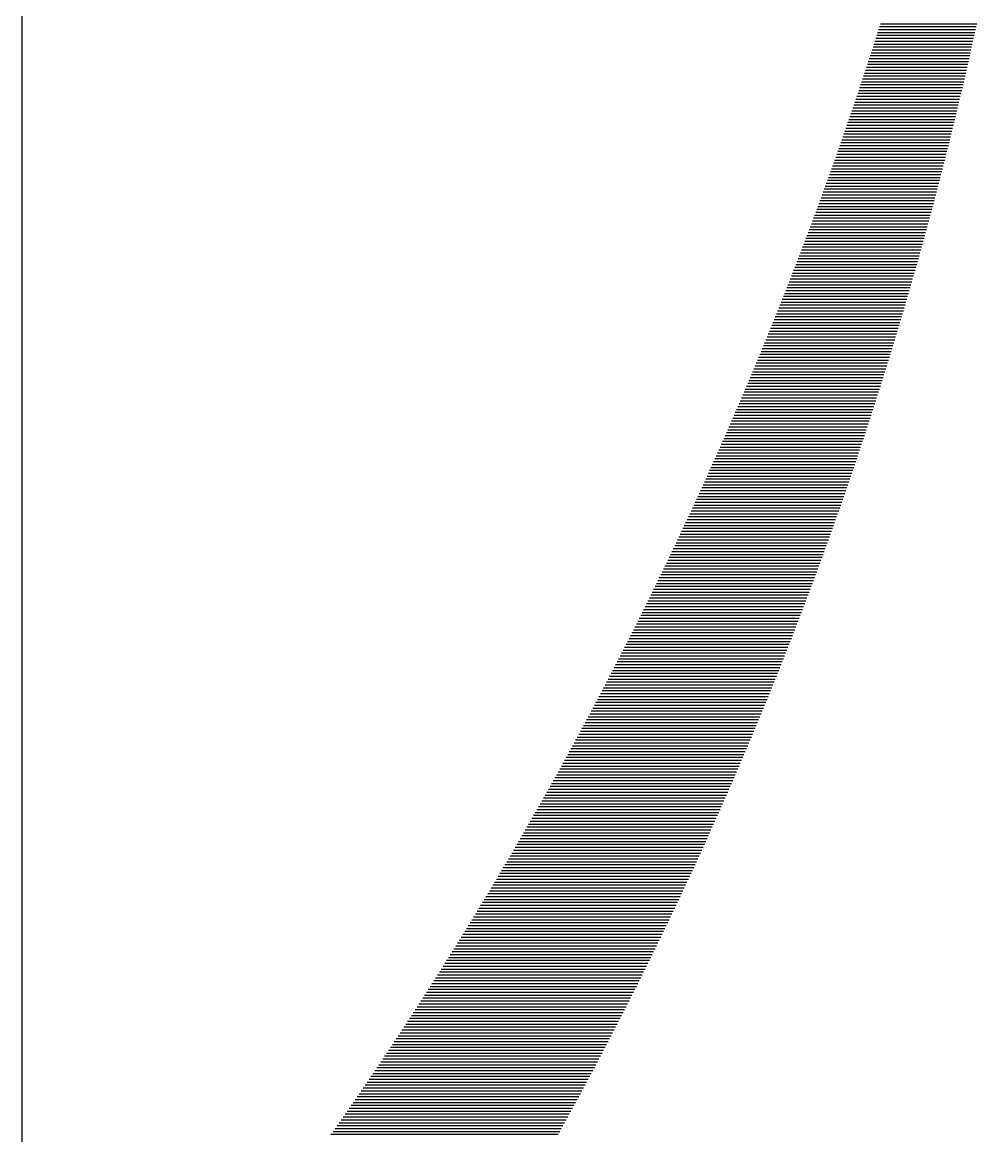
# Model space of a CAD drawing. Extents: x 271 to 16033, y -55852 to 2525.
# Drawn here: x 15991.258 to 15993.316, y -55740.279 to -55737.879 of the extents above; entities that cross this region are included whole.
import ezdxf

# ---------------------------------------------------------------- set-up
doc = ezdxf.new("R2010")
doc.units = 0
doc.header["$MEASUREMENT"] = 0
doc.layers.add('1501-KIR-BETON', color=30, linetype='Continuous')
doc.layers.add('CONT', color=8, linetype='Continuous')

msp = doc.modelspace()

# ---------------------------------------------------------------- linework, layer by layer
at = {"layer": '1501-KIR-BETON', "color": 250, "linetype": 'Continuous', "ltscale": 0.000651042}
for p, q in [((15993.10847, -55737.88245, 1172.19571), (15993.31612, -55737.88245, 1172.19571)), ((15993.10052, -55737.90745, 1172.19571), (15993.31065, -55737.90745, 1172.19571)), ((15993.10252, -55737.9012, 1172.19571), (15993.31203, -55737.9012, 1172.19571)), ((15993.10451, -55737.89495, 1172.19571), (15993.31339, -55737.89495, 1172.19571)), ((15993.10649, -55737.8887, 1172.19571), (15993.31476, -55737.8887, 1172.19571)), ((15993.09249, -55737.93245, 1172.19571), (15993.30511, -55737.93245, 1172.19571)), ((15993.0945, -55737.9262, 1172.19571), (15993.3065, -55737.9262, 1172.19571)), ((15993.09652, -55737.91995, 1172.19571), (15993.30789, -55737.91995, 1172.19571)), ((15993.09852, -55737.9137, 1172.19571), (15993.30927, -55737.9137, 1172.19571)), ((15993.08437, -55737.95745, 1172.19571), (15993.29949, -55737.95745, 1172.19571)), ((15993.08641, -55737.9512, 1172.19571), (15993.3009, -55737.9512, 1172.19571)), ((15993.08844, -55737.94495, 1172.19571), (15993.30231, -55737.94495, 1172.19571)), ((15993.09047, -55737.9387, 1172.19571), (15993.30371, -55737.9387, 1172.19571)), ((15993.07617, -55737.98245, 1172.19571), (15993.2938, -55737.98245, 1172.19571)), ((15993.07823, -55737.9762, 1172.19571), (15993.29523, -55737.9762, 1172.19571)), ((15993.08028, -55737.96995, 1172.19571), (15993.29665, -55737.96995, 1172.19571)), ((15993.08233, -55737.9637, 1172.19571), (15993.29808, -55737.9637, 1172.19571)), ((15993.06789, -55738.00745, 1172.19571), (15993.28802, -55738.00745, 1172.19571)), ((15993.06997, -55738.0012, 1172.19571), (15993.28947, -55738.0012, 1172.19571)), ((15993.07204, -55737.99495, 1172.19571), (15993.29092, -55737.99495, 1172.19571)), ((15993.07411, -55737.9887, 1172.19571), (15993.29236, -55737.9887, 1172.19571)), ((15993.06162, -55738.0262, 1172.19571), (15993.28364, -55738.0262, 1172.19571)), ((15993.06371, -55738.01995, 1172.19571), (15993.28511, -55738.01995, 1172.19571)), ((15993.0658, -55738.0137, 1172.19571), (15993.28657, -55738.0137, 1172.19571)), ((15993.05319, -55738.0512, 1172.19571), (15993.27774, -55738.0512, 1172.19571)), ((15993.0553, -55738.04495, 1172.19571), (15993.27922, -55738.04495, 1172.19571)), ((15993.05741, -55738.0387, 1172.19571), (15993.2807, -55738.0387, 1172.19571)), ((15993.05952, -55738.03245, 1172.19571), (15993.28217, -55738.03245, 1172.19571)), ((15993.04468, -55738.0762, 1172.19571), (15993.27175, -55738.0762, 1172.19571)), ((15993.04681, -55738.06995, 1172.19571), (15993.27325, -55738.06995, 1172.19571)), ((15993.04894, -55738.0637, 1172.19571), (15993.27475, -55738.0637, 1172.19571)), ((15993.05107, -55738.05745, 1172.19571), (15993.27625, -55738.05745, 1172.19571)), ((15993.03608, -55738.1012, 1172.19571), (15993.26569, -55738.1012, 1172.19571)), ((15993.03823, -55738.09495, 1172.19571), (15993.26721, -55738.09495, 1172.19571)), ((15993.04039, -55738.0887, 1172.19571), (15993.26873, -55738.0887, 1172.19571)), ((15993.04253, -55738.08245, 1172.19571), (15993.27024, -55738.08245, 1172.19571)), ((15993.02739, -55738.1262, 1172.19571), (15993.25954, -55738.1262, 1172.19571)), ((15993.02957, -55738.11995, 1172.19571), (15993.26109, -55738.11995, 1172.19571)), ((15993.03175, -55738.1137, 1172.19571), (15993.26263, -55738.1137, 1172.19571)), ((15993.03391, -55738.10745, 1172.19571), (15993.26416, -55738.10745, 1172.19571)), ((15993.01863, -55738.1512, 1172.19571), (15993.25332, -55738.1512, 1172.19571)), ((15993.02083, -55738.14495, 1172.19571), (15993.25489, -55738.14495, 1172.19571)), ((15993.02302, -55738.1387, 1172.19571), (15993.25644, -55738.1387, 1172.19571)), ((15993.02521, -55738.13245, 1172.19571), (15993.258, -55738.13245, 1172.19571)), ((15993.012, -55738.16995, 1172.19571), (15993.24861, -55738.16995, 1172.19571)), ((15993.01421, -55738.1637, 1172.19571), (15993.25019, -55738.1637, 1172.19571)), ((15993.01642, -55738.15745, 1172.19571), (15993.25176, -55738.15745, 1172.19571)), ((15993.00308, -55738.19495, 1172.19571), (15993.24225, -55738.19495, 1172.19571)), ((15993.00532, -55738.1887, 1172.19571), (15993.24385, -55738.1887, 1172.19571)), ((15993.00755, -55738.18245, 1172.19571), (15993.24544, -55738.18245, 1172.19571)), ((15993.00977, -55738.1762, 1172.19571), (15993.24703, -55738.1762, 1172.19571)), ((15992.99408, -55738.21995, 1172.19571), (15993.23582, -55738.21995, 1172.19571)), ((15992.99634, -55738.2137, 1172.19571), (15993.23743, -55738.2137, 1172.19571)), ((15992.99859, -55738.20745, 1172.19571), (15993.23904, -55738.20745, 1172.19571)), ((15993.00084, -55738.2012, 1172.19571), (15993.24065, -55738.2012, 1172.19571)), ((15992.98499, -55738.24495, 1172.19571), (15993.2293, -55738.24495, 1172.19571)), ((15992.98727, -55738.2387, 1172.19571), (15993.23094, -55738.2387, 1172.19571)), ((15992.98954, -55738.23245, 1172.19571), (15993.23257, -55738.23245, 1172.19571)), ((15992.99181, -55738.2262, 1172.19571), (15993.2342, -55738.2262, 1172.19571)), ((15992.97582, -55738.26995, 1172.19571), (15993.22271, -55738.26995, 1172.19571)), ((15992.97812, -55738.2637, 1172.19571), (15993.22436, -55738.2637, 1172.19571)), ((15992.98041, -55738.25745, 1172.19571), (15993.22602, -55738.25745, 1172.19571)), ((15992.9827, -55738.2512, 1172.19571), (15993.22766, -55738.2512, 1172.19571)), ((15992.96656, -55738.29495, 1172.19571), (15993.21604, -55738.29495, 1172.19571)), ((15992.96888, -55738.2887, 1172.19571), (15993.21771, -55738.2887, 1172.19571)), ((15992.9712, -55738.28245, 1172.19571), (15993.21938, -55738.28245, 1172.19571)), ((15992.97351, -55738.2762, 1172.19571), (15993.22105, -55738.2762, 1172.19571)), ((15992.95721, -55738.31995, 1172.19571), (15993.20928, -55738.31995, 1172.19571)), ((15992.95955, -55738.3137, 1172.19571), (15993.21098, -55738.3137, 1172.19571)), ((15992.96189, -55738.30745, 1172.19571), (15993.21267, -55738.30745, 1172.19571)), ((15992.96423, -55738.3012, 1172.19571), (15993.21436, -55738.3012, 1172.19571)), ((15992.95014, -55738.3387, 1172.19571), (15993.20417, -55738.3387, 1172.19571)), ((15992.9525, -55738.33245, 1172.19571), (15993.20588, -55738.33245, 1172.19571)), ((15992.95486, -55738.3262, 1172.19571), (15993.20758, -55738.3262, 1172.19571)), ((15992.94064, -55738.3637, 1172.19571), (15993.19728, -55738.3637, 1172.19571)), ((15992.94302, -55738.35745, 1172.19571), (15993.19901, -55738.35745, 1172.19571)), ((15992.9454, -55738.3512, 1172.19571), (15993.20073, -55738.3512, 1172.19571)), ((15992.94777, -55738.34495, 1172.19571), (15993.20245, -55738.34495, 1172.19571)), ((15992.93105, -55738.3887, 1172.19571), (15993.19031, -55738.3887, 1172.19571)), ((15992.93346, -55738.38245, 1172.19571), (15993.19206, -55738.38245, 1172.19571)), ((15992.93586, -55738.3762, 1172.19571), (15993.1938, -55738.3762, 1172.19571)), ((15992.93825, -55738.36995, 1172.19571), (15993.19554, -55738.36995, 1172.19571)), ((15992.92138, -55738.4137, 1172.19571), (15993.18326, -55738.4137, 1172.19571)), ((15992.92381, -55738.40745, 1172.19571), (15993.18503, -55738.40745, 1172.19571)), ((15992.92623, -55738.4012, 1172.19571), (15993.18679, -55738.4012, 1172.19571)), ((15992.92864, -55738.39495, 1172.19571), (15993.18855, -55738.39495, 1172.19571)), ((15992.91162, -55738.4387, 1172.19571), (15993.17612, -55738.4387, 1172.19571)), ((15992.91407, -55738.43245, 1172.19571), (15993.17792, -55738.43245, 1172.19571)), ((15992.91651, -55738.4262, 1172.19571), (15993.1797, -55738.4262, 1172.19571)), ((15992.91895, -55738.41995, 1172.19571), (15993.18148, -55738.41995, 1172.19571)), ((15992.90177, -55738.4637, 1172.19571), (15993.16891, -55738.4637, 1172.19571)), ((15992.90424, -55738.45745, 1172.19571), (15993.17072, -55738.45745, 1172.19571)), ((15992.9067, -55738.4512, 1172.19571), (15993.17253, -55738.4512, 1172.19571)), ((15992.90916, -55738.44495, 1172.19571), (15993.17433, -55738.44495, 1172.19571)), ((15992.89432, -55738.48245, 1172.19571), (15993.16345, -55738.48245, 1172.19571)), ((15992.89681, -55738.4762, 1172.19571), (15993.16528, -55738.4762, 1172.19571)), ((15992.89929, -55738.46995, 1172.19571), (15993.1671, -55738.46995, 1172.19571)), ((15992.88431, -55738.50745, 1172.19571), (15993.1561, -55738.50745, 1172.19571)), ((15992.88682, -55738.5012, 1172.19571), (15993.15794, -55738.5012, 1172.19571)), ((15992.88933, -55738.49495, 1172.19571), (15993.15978, -55738.49495, 1172.19571)), ((15992.89183, -55738.4887, 1172.19571), (15993.16162, -55738.4887, 1172.19571)), ((15992.87422, -55738.53245, 1172.19571), (15993.14866, -55738.53245, 1172.19571)), ((15992.87675, -55738.5262, 1172.19571), (15993.15053, -55738.5262, 1172.19571)), ((15992.87928, -55738.51995, 1172.19571), (15993.15239, -55738.51995, 1172.19571)), ((15992.8818, -55738.5137, 1172.19571), (15993.15425, -55738.5137, 1172.19571)), ((15992.86403, -55738.55745, 1172.19571), (15993.14115, -55738.55745, 1172.19571)), ((15992.86659, -55738.5512, 1172.19571), (15993.14304, -55738.5512, 1172.19571)), ((15992.86913, -55738.54495, 1172.19571), (15993.14492, -55738.54495, 1172.19571)), ((15992.87168, -55738.5387, 1172.19571), (15993.14679, -55738.5387, 1172.19571)), ((15992.85375, -55738.58245, 1172.19571), (15993.13355, -55738.58245, 1172.19571)), ((15992.85633, -55738.5762, 1172.19571), (15993.13546, -55738.5762, 1172.19571)), ((15992.8589, -55738.56995, 1172.19571), (15993.13736, -55738.56995, 1172.19571)), ((15992.86147, -55738.5637, 1172.19571), (15993.13926, -55738.5637, 1172.19571)), ((15992.84339, -55738.60745, 1172.19571), (15993.12587, -55738.60745, 1172.19571)), ((15992.84599, -55738.6012, 1172.19571), (15993.1278, -55738.6012, 1172.19571)), ((15992.84858, -55738.59495, 1172.19571), (15993.12972, -55738.59495, 1172.19571)), ((15992.85117, -55738.5887, 1172.19571), (15993.13164, -55738.5887, 1172.19571)), ((15992.83555, -55738.6262, 1172.19571), (15993.12006, -55738.6262, 1172.19571)), ((15992.83817, -55738.61995, 1172.19571), (15993.122, -55738.61995, 1172.19571)), ((15992.84078, -55738.6137, 1172.19571), (15993.12394, -55738.6137, 1172.19571)), ((15992.82503, -55738.6512, 1172.19571), (15993.11224, -55738.6512, 1172.19571)), ((15992.82767, -55738.64495, 1172.19571), (15993.1142, -55738.64495, 1172.19571)), ((15992.8303, -55738.6387, 1172.19571), (15993.11616, -55738.6387, 1172.19571)), ((15992.83293, -55738.63245, 1172.19571), (15993.11811, -55738.63245, 1172.19571)), ((15992.81441, -55738.6762, 1172.19571), (15993.10433, -55738.6762, 1172.19571)), ((15992.81708, -55738.66995, 1172.19571), (15993.10632, -55738.66995, 1172.19571)), ((15992.81973, -55738.6637, 1172.19571), (15993.1083, -55738.6637, 1172.19571)), ((15992.82238, -55738.65745, 1172.19571), (15993.11027, -55738.65745, 1172.19571)), ((15992.8037, -55738.7012, 1172.19571), (15993.09635, -55738.7012, 1172.19571)), ((15992.80639, -55738.69495, 1172.19571), (15993.09835, -55738.69495, 1172.19571)), ((15992.80907, -55738.6887, 1172.19571), (15993.10035, -55738.6887, 1172.19571)), ((15992.81174, -55738.68245, 1172.19571), (15993.10234, -55738.68245, 1172.19571)), ((15992.7929, -55738.7262, 1172.19571), (15993.08828, -55738.7262, 1172.19571)), ((15992.79561, -55738.71995, 1172.19571), (15993.0903, -55738.71995, 1172.19571)), ((15992.79832, -55738.7137, 1172.19571), (15993.09232, -55738.7137, 1172.19571)), ((15992.80101, -55738.70745, 1172.19571), (15993.09434, -55738.70745, 1172.19571)), ((15992.78201, -55738.7512, 1172.19571), (15993.08012, -55738.7512, 1172.19571)), ((15992.78474, -55738.74495, 1172.19571), (15993.08217, -55738.74495, 1172.19571)), ((15992.78747, -55738.7387, 1172.19571), (15993.08421, -55738.7387, 1172.19571)), ((15992.79019, -55738.73245, 1172.19571), (15993.08625, -55738.73245, 1172.19571)), ((15992.77378, -55738.76995, 1172.19571), (15993.07395, -55738.76995, 1172.19571)), ((15992.77653, -55738.7637, 1172.19571), (15993.07602, -55738.7637, 1172.19571)), ((15992.77927, -55738.75745, 1172.19571), (15993.07807, -55738.75745, 1172.19571)), ((15992.76273, -55738.79495, 1172.19571), (15993.06566, -55738.79495, 1172.19571)), ((15992.7655, -55738.7887, 1172.19571), (15993.06774, -55738.7887, 1172.19571)), ((15992.76827, -55738.78245, 1172.19571), (15993.06982, -55738.78245, 1172.19571)), ((15992.77103, -55738.7762, 1172.19571), (15993.07189, -55738.7762, 1172.19571)), ((15992.75158, -55738.81995, 1172.19571), (15993.05727, -55738.81995, 1172.19571)), ((15992.75437, -55738.8137, 1172.19571), (15993.05938, -55738.8137, 1172.19571)), ((15992.75716, -55738.80745, 1172.19571), (15993.06148, -55738.80745, 1172.19571)), ((15992.75995, -55738.8012, 1172.19571), (15993.06357, -55738.8012, 1172.19571)), ((15992.74034, -55738.84495, 1172.19571), (15993.04881, -55738.84495, 1172.19571)), ((15992.74315, -55738.8387, 1172.19571), (15993.05093, -55738.8387, 1172.19571)), ((15992.74597, -55738.83245, 1172.19571), (15993.05305, -55738.83245, 1172.19571)), ((15992.74878, -55738.8262, 1172.19571), (15993.05516, -55738.8262, 1172.19571)), ((15992.729, -55738.86995, 1172.19571), (15993.04026, -55738.86995, 1172.19571)), ((15992.73184, -55738.8637, 1172.19571), (15993.0424, -55738.8637, 1172.19571)), ((15992.73468, -55738.85745, 1172.19571), (15993.04454, -55738.85745, 1172.19571)), ((15992.73751, -55738.8512, 1172.19571), (15993.04668, -55738.8512, 1172.19571)), ((15992.71757, -55738.89495, 1172.19571), (15993.03162, -55738.89495, 1172.19571)), ((15992.72043, -55738.8887, 1172.19571), (15993.03379, -55738.8887, 1172.19571)), ((15992.72329, -55738.88245, 1172.19571), (15993.03595, -55738.88245, 1172.19571)), ((15992.72615, -55738.8762, 1172.19571), (15993.03811, -55738.8762, 1172.19571)), ((15992.70604, -55738.91995, 1172.19571), (15993.0229, -55738.91995, 1172.19571)), ((15992.70893, -55738.9137, 1172.19571), (15993.02509, -55738.9137, 1172.19571)), ((15992.71182, -55738.90745, 1172.19571), (15993.02727, -55738.90745, 1172.19571)), ((15992.71469, -55738.9012, 1172.19571), (15993.02945, -55738.9012, 1172.19571)), ((15992.69733, -55738.9387, 1172.19571), (15993.0163, -55738.9387, 1172.19571)), ((15992.70024, -55738.93245, 1172.19571), (15993.01851, -55738.93245, 1172.19571)), ((15992.70314, -55738.9262, 1172.19571), (15993.02071, -55738.9262, 1172.19571)), ((15992.68564, -55738.9637, 1172.19571), (15993.00744, -55738.9637, 1172.19571)), ((15992.68857, -55738.95745, 1172.19571), (15993.00966, -55738.95745, 1172.19571)), ((15992.6915, -55738.9512, 1172.19571), (15993.01188, -55738.9512, 1172.19571)), ((15992.69442, -55738.94495, 1172.19571), (15993.0141, -55738.94495, 1172.19571)), ((15992.67385, -55738.9887, 1172.19571), (15992.99848, -55738.9887, 1172.19571)), ((15992.67681, -55738.98245, 1172.19571), (15993.00073, -55738.98245, 1172.19571)), ((15992.67976, -55738.9762, 1172.19571), (15993.00297, -55738.9762, 1172.19571)), ((15992.6827, -55738.96995, 1172.19571), (15993.0052, -55738.96995, 1172.19571)), ((15992.66196, -55739.0137, 1172.19571), (15992.98944, -55739.0137, 1172.19571)), ((15992.66494, -55739.00745, 1172.19571), (15992.99171, -55739.00745, 1172.19571)), ((15992.66792, -55739.0012, 1172.19571), (15992.99397, -55739.0012, 1172.19571)), ((15992.67089, -55738.99495, 1172.19571), (15992.99623, -55738.99495, 1172.19571)), ((15992.64998, -55739.0387, 1172.19571), (15992.98031, -55739.0387, 1172.19571)), ((15992.65298, -55739.03245, 1172.19571), (15992.9826, -55739.03245, 1172.19571)), ((15992.65598, -55739.0262, 1172.19571), (15992.98489, -55739.0262, 1172.19571)), ((15992.65898, -55739.01995, 1172.19571), (15992.98717, -55739.01995, 1172.19571)), ((15992.6379, -55739.0637, 1172.19571), (15992.9711, -55739.0637, 1172.19571)), ((15992.64093, -55739.05745, 1172.19571), (15992.97341, -55739.05745, 1172.19571)), ((15992.64395, -55739.0512, 1172.19571), (15992.97572, -55739.0512, 1172.19571)), ((15992.64697, -55739.04495, 1172.19571), (15992.97802, -55739.04495, 1172.19571)), ((15992.62877, -55739.08245, 1172.19571), (15992.96413, -55739.08245, 1172.19571)), ((15992.63182, -55739.0762, 1172.19571), (15992.96646, -55739.0762, 1172.19571)), ((15992.63486, -55739.06995, 1172.19571), (15992.96878, -55739.06995, 1172.19571)), ((15992.61652, -55739.10745, 1172.19571), (15992.95477, -55739.10745, 1172.19571)), ((15992.61959, -55739.1012, 1172.19571), (15992.95712, -55739.1012, 1172.19571)), ((15992.62266, -55739.09495, 1172.19571), (15992.95946, -55739.09495, 1172.19571)), ((15992.62572, -55739.0887, 1172.19571), (15992.9618, -55739.0887, 1172.19571)), ((15992.60417, -55739.13245, 1172.19571), (15992.94532, -55739.13245, 1172.19571)), ((15992.60726, -55739.1262, 1172.19571), (15992.94769, -55739.1262, 1172.19571)), ((15992.61035, -55739.11995, 1172.19571), (15992.95005, -55739.11995, 1172.19571)), ((15992.61344, -55739.1137, 1172.19571), (15992.95241, -55739.1137, 1172.19571)), ((15992.59172, -55739.15745, 1172.19571), (15992.93578, -55739.15745, 1172.19571)), ((15992.59484, -55739.1512, 1172.19571), (15992.93817, -55739.1512, 1172.19571)), ((15992.59795, -55739.14495, 1172.19571), (15992.94056, -55739.14495, 1172.19571)), ((15992.60106, -55739.1387, 1172.19571), (15992.94294, -55739.1387, 1172.19571)), ((15992.57916, -55739.18245, 1172.19571), (15992.92615, -55739.18245, 1172.19571)), ((15992.58231, -55739.1762, 1172.19571), (15992.92857, -55739.1762, 1172.19571)), ((15992.58545, -55739.16995, 1172.19571), (15992.93098, -55739.16995, 1172.19571)), ((15992.58859, -55739.1637, 1172.19571), (15992.93338, -55739.1637, 1172.19571)), ((15992.56651, -55739.20745, 1172.19571), (15992.91644, -55739.20745, 1172.19571)), ((15992.56969, -55739.2012, 1172.19571), (15992.91887, -55739.2012, 1172.19571)), ((15992.57285, -55739.19495, 1172.19571), (15992.9213, -55739.19495, 1172.19571)), ((15992.57601, -55739.1887, 1172.19571), (15992.92373, -55739.1887, 1172.19571)), ((15992.55696, -55739.2262, 1172.19571), (15992.90909, -55739.2262, 1172.19571)), ((15992.56015, -55739.21995, 1172.19571), (15992.91154, -55739.21995, 1172.19571)), ((15992.56333, -55739.2137, 1172.19571), (15992.91399, -55739.2137, 1172.19571)), ((15992.54413, -55739.2512, 1172.19571), (15992.89922, -55739.2512, 1172.19571)), ((15992.54735, -55739.24495, 1172.19571), (15992.9017, -55739.24495, 1172.19571)), ((15992.55056, -55739.2387, 1172.19571), (15992.90417, -55739.2387, 1172.19571)), ((15992.55376, -55739.23245, 1172.19571), (15992.90663, -55739.23245, 1172.19571)), ((15992.5312, -55739.2762, 1172.19571), (15992.88926, -55739.2762, 1172.19571)), ((15992.53444, -55739.26995, 1172.19571), (15992.89176, -55739.26995, 1172.19571)), ((15992.53768, -55739.2637, 1172.19571), (15992.89425, -55739.2637, 1172.19571)), ((15992.54091, -55739.25745, 1172.19571), (15992.89674, -55739.25745, 1172.19571)), ((15992.51817, -55739.3012, 1172.19571), (15992.87921, -55739.3012, 1172.19571)), ((15992.52144, -55739.29495, 1172.19571), (15992.88173, -55739.29495, 1172.19571)), ((15992.5247, -55739.2887, 1172.19571), (15992.88425, -55739.2887, 1172.19571)), ((15992.52795, -55739.28245, 1172.19571), (15992.88676, -55739.28245, 1172.19571)), ((15992.50504, -55739.3262, 1172.19571), (15992.86907, -55739.3262, 1172.19571)), ((15992.50833, -55739.31995, 1172.19571), (15992.87162, -55739.31995, 1172.19571)), ((15992.51162, -55739.3137, 1172.19571), (15992.87416, -55739.3137, 1172.19571)), ((15992.5149, -55739.30745, 1172.19571), (15992.87669, -55739.30745, 1172.19571)), ((15992.4918, -55739.3512, 1172.19571), (15992.85885, -55739.3512, 1172.19571)), ((15992.49512, -55739.34495, 1172.19571), (15992.86141, -55739.34495, 1172.19571)), ((15992.49843, -55739.3387, 1172.19571), (15992.86397, -55739.3387, 1172.19571)), ((15992.50174, -55739.33245, 1172.19571), (15992.86653, -55739.33245, 1172.19571)), ((15992.4818, -55739.36995, 1172.19571), (15992.85112, -55739.36995, 1172.19571)), ((15992.48514, -55739.3637, 1172.19571), (15992.8537, -55739.3637, 1172.19571)), ((15992.48847, -55739.35745, 1172.19571), (15992.85628, -55739.35745, 1172.19571)), ((15992.46839, -55739.39495, 1172.19571), (15992.84073, -55739.39495, 1172.19571)), ((15992.47175, -55739.3887, 1172.19571), (15992.84333, -55739.3887, 1172.19571)), ((15992.47511, -55739.38245, 1172.19571), (15992.84593, -55739.38245, 1172.19571)), ((15992.47846, -55739.3762, 1172.19571), (15992.84853, -55739.3762, 1172.19571)), ((15992.45486, -55739.41995, 1172.19571), (15992.83025, -55739.41995, 1172.19571)), ((15992.45825, -55739.4137, 1172.19571), (15992.83288, -55739.4137, 1172.19571)), ((15992.46164, -55739.40745, 1172.19571), (15992.8355, -55739.40745, 1172.19571)), ((15992.46501, -55739.4012, 1172.19571), (15992.83812, -55739.4012, 1172.19571)), ((15992.44123, -55739.44495, 1172.19571), (15992.81968, -55739.44495, 1172.19571)), ((15992.44465, -55739.4387, 1172.19571), (15992.82233, -55739.4387, 1172.19571)), ((15992.44806, -55739.43245, 1172.19571), (15992.82498, -55739.43245, 1172.19571)), ((15992.45146, -55739.4262, 1172.19571), (15992.82762, -55739.4262, 1172.19571)), ((15992.4275, -55739.46995, 1172.19571), (15992.80902, -55739.46995, 1172.19571)), ((15992.43094, -55739.4637, 1172.19571), (15992.8117, -55739.4637, 1172.19571)), ((15992.43438, -55739.45745, 1172.19571), (15992.81436, -55739.45745, 1172.19571)), ((15992.43781, -55739.4512, 1172.19571), (15992.81703, -55739.4512, 1172.19571)), ((15992.41366, -55739.49495, 1172.19571), (15992.79827, -55739.49495, 1172.19571)), ((15992.41713, -55739.4887, 1172.19571), (15992.80097, -55739.4887, 1172.19571)), ((15992.42059, -55739.48245, 1172.19571), (15992.80366, -55739.48245, 1172.19571)), ((15992.42405, -55739.4762, 1172.19571), (15992.80634, -55739.4762, 1172.19571)), ((15992.39971, -55739.51995, 1172.19571), (15992.78743, -55739.51995, 1172.19571)), ((15992.40321, -55739.5137, 1172.19571), (15992.79015, -55739.5137, 1172.19571)), ((15992.4067, -55739.50745, 1172.19571), (15992.79286, -55739.50745, 1172.19571)), ((15992.41018, -55739.5012, 1172.19571), (15992.79557, -55739.5012, 1172.19571)), ((15992.38918, -55739.5387, 1172.19571), (15992.77923, -55739.5387, 1172.19571)), ((15992.3927, -55739.53245, 1172.19571), (15992.78197, -55739.53245, 1172.19571)), ((15992.39621, -55739.5262, 1172.19571), (15992.7847, -55739.5262, 1172.19571)), ((15992.37505, -55739.5637, 1172.19571), (15992.76822, -55739.5637, 1172.19571)), ((15992.37859, -55739.55745, 1172.19571), (15992.77098, -55739.55745, 1172.19571)), ((15992.38213, -55739.5512, 1172.19571), (15992.77374, -55739.5512, 1172.19571)), ((15992.38566, -55739.54495, 1172.19571), (15992.77649, -55739.54495, 1172.19571)), ((15992.3608, -55739.5887, 1172.19571), (15992.75712, -55739.5887, 1172.19571)), ((15992.36437, -55739.58245, 1172.19571), (15992.75991, -55739.58245, 1172.19571)), ((15992.36794, -55739.5762, 1172.19571), (15992.76269, -55739.5762, 1172.19571)), ((15992.37149, -55739.56995, 1172.19571), (15992.76546, -55739.56995, 1172.19571)), ((15992.34645, -55739.6137, 1172.19571), (15992.74593, -55739.6137, 1172.19571)), ((15992.35005, -55739.60745, 1172.19571), (15992.74874, -55739.60745, 1172.19571)), ((15992.35364, -55739.6012, 1172.19571), (15992.75154, -55739.6012, 1172.19571)), ((15992.35722, -55739.59495, 1172.19571), (15992.75433, -55739.59495, 1172.19571)), ((15992.33199, -55739.6387, 1172.19571), (15992.73464, -55739.6387, 1172.19571)), ((15992.33561, -55739.63245, 1172.19571), (15992.73747, -55739.63245, 1172.19571)), ((15992.33923, -55739.6262, 1172.19571), (15992.7403, -55739.6262, 1172.19571)), ((15992.34284, -55739.61995, 1172.19571), (15992.74312, -55739.61995, 1172.19571)), ((15992.31741, -55739.6637, 1172.19571), (15992.72326, -55739.6637, 1172.19571)), ((15992.32107, -55739.65745, 1172.19571), (15992.72611, -55739.65745, 1172.19571)), ((15992.32471, -55739.6512, 1172.19571), (15992.72896, -55739.6512, 1172.19571)), ((15992.32835, -55739.64495, 1172.19571), (15992.7318, -55739.64495, 1172.19571)), ((15992.30641, -55739.68245, 1172.19571), (15992.71466, -55739.68245, 1172.19571)), ((15992.31008, -55739.6762, 1172.19571), (15992.71753, -55739.6762, 1172.19571)), ((15992.31375, -55739.66995, 1172.19571), (15992.7204, -55739.66995, 1172.19571)), ((15992.29164, -55739.70745, 1172.19571), (15992.70311, -55739.70745, 1172.19571)), ((15992.29534, -55739.7012, 1172.19571), (15992.706, -55739.7012, 1172.19571)), ((15992.29904, -55739.69495, 1172.19571), (15992.70889, -55739.69495, 1172.19571)), ((15992.30273, -55739.6887, 1172.19571), (15992.71178, -55739.6887, 1172.19571)), ((15992.27676, -55739.73245, 1172.19571), (15992.69146, -55739.73245, 1172.19571)), ((15992.28049, -55739.7262, 1172.19571), (15992.69438, -55739.7262, 1172.19571)), ((15992.28422, -55739.71995, 1172.19571), (15992.6973, -55739.71995, 1172.19571)), ((15992.28793, -55739.7137, 1172.19571), (15992.7002, -55739.7137, 1172.19571)), ((15992.26177, -55739.75745, 1172.19571), (15992.67972, -55739.75745, 1172.19571)), ((15992.26553, -55739.7512, 1172.19571), (15992.68266, -55739.7512, 1172.19571)), ((15992.26928, -55739.74495, 1172.19571), (15992.6856, -55739.74495, 1172.19571)), ((15992.27302, -55739.7387, 1172.19571), (15992.68853, -55739.7387, 1172.19571)), ((15992.24666, -55739.78245, 1172.19571), (15992.66788, -55739.78245, 1172.19571)), ((15992.25045, -55739.7762, 1172.19571), (15992.67085, -55739.7762, 1172.19571)), ((15992.25423, -55739.76995, 1172.19571), (15992.67381, -55739.76995, 1172.19571)), ((15992.258, -55739.7637, 1172.19571), (15992.67677, -55739.7637, 1172.19571)), ((15992.23144, -55739.80745, 1172.19571), (15992.65594, -55739.80745, 1172.19571)), ((15992.23526, -55739.8012, 1172.19571), (15992.65894, -55739.8012, 1172.19571)), ((15992.23907, -55739.79495, 1172.19571), (15992.66192, -55739.79495, 1172.19571)), ((15992.24287, -55739.7887, 1172.19571), (15992.66491, -55739.7887, 1172.19571)), ((15992.21995, -55739.8262, 1172.19571), (15992.64693, -55739.8262, 1172.19571)), ((15992.22379, -55739.81995, 1172.19571), (15992.64994, -55739.81995, 1172.19571)), ((15992.22762, -55739.8137, 1172.19571), (15992.65295, -55739.8137, 1172.19571)), ((15992.20453, -55739.8512, 1172.19571), (15992.63482, -55739.8512, 1172.19571)), ((15992.2084, -55739.84495, 1172.19571), (15992.63786, -55739.84495, 1172.19571)), ((15992.21225, -55739.8387, 1172.19571), (15992.64089, -55739.8387, 1172.19571)), ((15992.21611, -55739.83245, 1172.19571), (15992.64391, -55739.83245, 1172.19571)), ((15992.18899, -55739.8762, 1172.19571), (15992.62262, -55739.8762, 1172.19571)), ((15992.19289, -55739.86995, 1172.19571), (15992.62568, -55739.86995, 1172.19571)), ((15992.19677, -55739.8637, 1172.19571), (15992.62873, -55739.8637, 1172.19571)), ((15992.20066, -55739.85745, 1172.19571), (15992.63178, -55739.85745, 1172.19571)), ((15992.17334, -55739.9012, 1172.19571), (15992.61031, -55739.9012, 1172.19571)), ((15992.17726, -55739.89495, 1172.19571), (15992.6134, -55739.89495, 1172.19571)), ((15992.18118, -55739.8887, 1172.19571), (15992.61648, -55739.8887, 1172.19571)), ((15992.18509, -55739.88245, 1172.19571), (15992.61955, -55739.88245, 1172.19571)), ((15992.15756, -55739.9262, 1172.19571), (15992.59791, -55739.9262, 1172.19571)), ((15992.16152, -55739.91995, 1172.19571), (15992.60102, -55739.91995, 1172.19571)), ((15992.16547, -55739.9137, 1172.19571), (15992.60413, -55739.9137, 1172.19571)), ((15992.1694, -55739.90745, 1172.19571), (15992.60722, -55739.90745, 1172.19571)), ((15992.14167, -55739.9512, 1172.19571), (15992.58541, -55739.9512, 1172.19571)), ((15992.14566, -55739.94495, 1172.19571), (15992.58854, -55739.94495, 1172.19571)), ((15992.14963, -55739.9387, 1172.19571), (15992.59167, -55739.9387, 1172.19571)), ((15992.1536, -55739.93245, 1172.19571), (15992.5948, -55739.93245, 1172.19571)), ((15992.12968, -55739.96995, 1172.19571), (15992.57597, -55739.96995, 1172.19571)), ((15992.13368, -55739.9637, 1172.19571), (15992.57912, -55739.9637, 1172.19571)), ((15992.13768, -55739.95745, 1172.19571), (15992.58227, -55739.95745, 1172.19571)), ((15992.11358, -55739.99495, 1172.19571), (15992.56329, -55739.99495, 1172.19571)), ((15992.11761, -55739.9887, 1172.19571), (15992.56647, -55739.9887, 1172.19571)), ((15992.12164, -55739.98245, 1172.19571), (15992.56964, -55739.98245, 1172.19571)), ((15992.12566, -55739.9762, 1172.19571), (15992.57281, -55739.9762, 1172.19571)), ((15992.09736, -55740.01995, 1172.19571), (15992.55051, -55740.01995, 1172.19571)), ((15992.10142, -55740.0137, 1172.19571), (15992.55371, -55740.0137, 1172.19571)), ((15992.10548, -55740.00745, 1172.19571), (15992.55691, -55740.00745, 1172.19571)), ((15992.10953, -55740.0012, 1172.19571), (15992.5601, -55740.0012, 1172.19571)), ((15992.08102, -55740.04495, 1172.19571), (15992.53763, -55740.04495, 1172.19571)), ((15992.08511, -55740.0387, 1172.19571), (15992.54086, -55740.0387, 1172.19571)), ((15992.0892, -55740.03245, 1172.19571), (15992.54408, -55740.03245, 1172.19571)), ((15992.09328, -55740.0262, 1172.19571), (15992.5473, -55740.0262, 1172.19571)), ((15992.06455, -55740.06995, 1172.19571), (15992.52465, -55740.06995, 1172.19571)), ((15992.06868, -55740.0637, 1172.19571), (15992.5279, -55740.0637, 1172.19571)), ((15992.0728, -55740.05745, 1172.19571), (15992.53115, -55740.05745, 1172.19571)), ((15992.07691, -55740.0512, 1172.19571), (15992.53439, -55740.0512, 1172.19571)), ((15992.04797, -55740.09495, 1172.19571), (15992.51156, -55740.09495, 1172.19571)), ((15992.05212, -55740.0887, 1172.19571), (15992.51484, -55740.0887, 1172.19571)), ((15992.05628, -55740.08245, 1172.19571), (15992.51812, -55740.08245, 1172.19571)), ((15992.06042, -55740.0762, 1172.19571), (15992.52139, -55740.0762, 1172.19571)), ((15992.03126, -55740.11995, 1172.19571), (15992.49837, -55740.11995, 1172.19571)), ((15992.03545, -55740.1137, 1172.19571), (15992.50168, -55740.1137, 1172.19571)), ((15992.03963, -55740.10745, 1172.19571), (15992.50498, -55740.10745, 1172.19571)), ((15992.0438, -55740.1012, 1172.19571), (15992.50827, -55740.1012, 1172.19571)), ((15992.01864, -55740.1387, 1172.19571), (15992.48842, -55740.1387, 1172.19571)), ((15992.02286, -55740.13245, 1172.19571), (15992.49174, -55740.13245, 1172.19571)), ((15992.02706, -55740.1262, 1172.19571), (15992.49506, -55740.1262, 1172.19571)), ((15992.00171, -55740.1637, 1172.19571), (15992.47505, -55740.1637, 1172.19571)), ((15992.00596, -55740.15745, 1172.19571), (15992.4784, -55740.15745, 1172.19571)), ((15992.01019, -55740.1512, 1172.19571), (15992.48174, -55740.1512, 1172.19571)), ((15992.01442, -55740.14495, 1172.19571), (15992.48508, -55740.14495, 1172.19571)), ((15991.98466, -55740.1887, 1172.19571), (15992.46157, -55740.1887, 1172.19571)), ((15991.98893, -55740.18245, 1172.19571), (15992.46495, -55740.18245, 1172.19571)), ((15991.9932, -55740.1762, 1172.19571), (15992.46832, -55740.1762, 1172.19571)), ((15991.99746, -55740.16995, 1172.19571), (15992.47169, -55740.16995, 1172.19571)), ((15991.96748, -55740.2137, 1172.19571), (15992.44799, -55740.2137, 1172.19571)), ((15991.97178, -55740.20745, 1172.19571), (15992.4514, -55740.20745, 1172.19571)), ((15991.97608, -55740.2012, 1172.19571), (15992.4548, -55740.2012, 1172.19571)), ((15991.98038, -55740.19495, 1172.19571), (15992.45819, -55740.19495, 1172.19571)), ((15991.95017, -55740.2387, 1172.19571), (15992.43431, -55740.2387, 1172.19571)), ((15991.95451, -55740.23245, 1172.19571), (15992.43774, -55740.23245, 1172.19571)), ((15991.95884, -55740.2262, 1172.19571), (15992.44116, -55740.2262, 1172.19571)), ((15991.96316, -55740.21995, 1172.19571), (15992.44458, -55740.21995, 1172.19571)), ((15991.93273, -55740.2637, 1172.19571), (15992.42052, -55740.2637, 1172.19571)), ((15991.9371, -55740.25745, 1172.19571), (15992.42397, -55740.25745, 1172.19571)), ((15991.94146, -55740.2512, 1172.19571), (15992.42743, -55740.2512, 1172.19571)), ((15991.94582, -55740.24495, 1172.19571), (15992.43087, -55740.24495, 1172.19571)), ((15991.92396, -55740.2762, 1172.19571), (15992.41358, -55740.2762, 1172.19571)), ((15991.92835, -55740.26995, 1172.19571), (15992.41705, -55740.26995, 1172.19571))]:
    msp.add_line(p, q, dxfattribs=at)
at = {"layer": 'CONT', "color": 250, "linetype": 'Continuous', "ltscale": 0.01}
msp.add_line((15991.25842, -55795.72068, 1172.19571), (15991.25842, -55730.72068, 1172.19571), dxfattribs=at)

doc.saveas('drawing.dxf')
